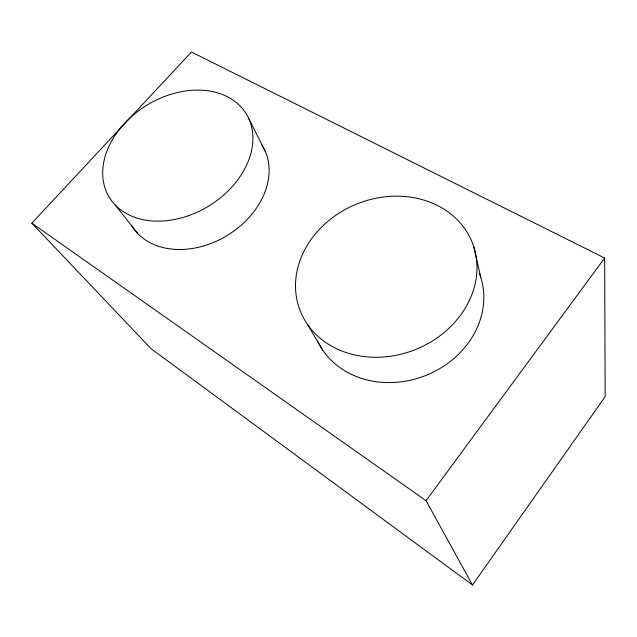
<?xml version="1.0" encoding="UTF-8"?>
<svg xmlns="http://www.w3.org/2000/svg" width="637" height="637" viewBox="0 0 637 637"><rect width="100%" height="100%" fill="white"/><g stroke="black" fill="none" stroke-linecap="round" stroke-linejoin="round"><path stroke-width="0.96" d="M472.503 585.005L605.15 396.66L604.664 258.033L191.466 51.995L31.85 223.157L151.096 348.742L472.503 585.005L426.049 500.682L31.85 223.157M426.049 500.682L604.664 258.033M115.289 205.074L137.672 233.476M307.265 324.074L322.768 350.199M248.987 119.047A80.206 59.169 -31.3 0 1 162.984 220.991A80.206 59.169 -31.3 0 1 121.444 126.867A80.206 59.169 -31.3 0 1 248.987 119.047L265.143 151.088M473.801 246.869A92.548 78.462 -21.8 0 1 363.098 356.441A92.548 78.462 -21.8 0 1 321.852 226.836A92.548 78.462 -21.8 0 1 473.801 246.869L480.728 277.191M261.616 144.631A76.583 58.007 -31.4 0 1 227.935 235.037A76.583 58.007 -31.4 0 1 131.477 225.371M479.47 273.591A87.771 75.875 -21.3 0 1 427.3 374.851A87.771 75.875 -21.3 0 1 317.576 341.145"/></g></svg>
